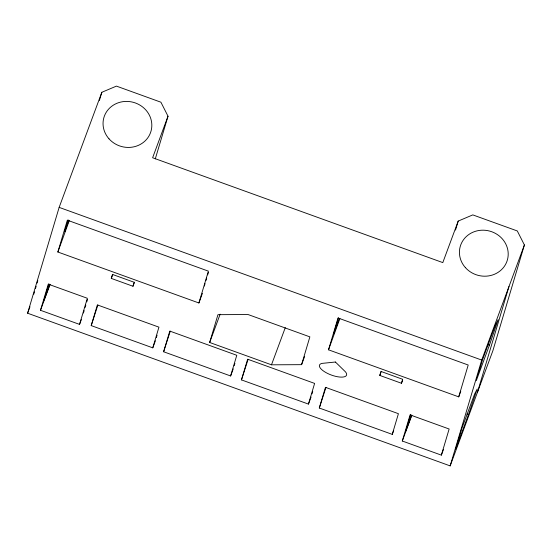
<?xml version="1.0" encoding="UTF-8"?>
<svg xmlns="http://www.w3.org/2000/svg" width="552" height="552" viewBox="0 0 552 552"><rect width="100%" height="100%" fill="white"/><g stroke="black" fill="none" stroke-linecap="round" stroke-linejoin="round"><path stroke-width="0.83" d="M168.015 116.217L152.621 157.748L442.801 262.6L458.208 221.069L472.802 214.894L517.293 230.95L524.4 244.964L492.853 350.789L450.156 465.888L27.6 313.212L59.147 207.379L101.837 92.287L116.431 86.112L160.908 102.203L168.015 116.217L155.298 158.879M33.782 294.195L34.493 291.808M35.438 288.627L36.156 286.24M37.101 283.052L37.812 280.664M99.388 100.492L101.837 92.287M40.489 310.286L48.279 284.163L87.333 298.273L79.55 324.397L40.489 310.286L50.025 284.59M57.856 252.016L67.344 220.186L208.394 271.149L198.906 302.979L57.856 252.016L69.235 220.683M68.165 219.896L64.612 231.833L68.786 220.565M83.456 313.025L84.166 310.638M85.118 307.45L85.829 305.07M86.774 301.882L87.485 299.494M91.211 325.604L97.373 304.918L158.941 327.157L152.773 347.843L91.211 325.604L97.863 305.008M111.29 278.415L112.477 274.434L134.17 282.272L132.984 286.253L111.29 278.415L112.787 274.372M156.34 337.596L157.058 335.209M163.62 351.762L169.788 331.083L236.78 355.288L230.612 375.967L163.62 351.762L170.278 331.172M204.337 286.033L205.047 283.645M205.999 280.464L206.71 278.077M207.655 274.896L208.373 272.509M209.656 342.475L217.943 314.674L248.034 314.523L309.865 336.865L301.578 364.665L271.487 364.817L209.656 342.475L220.144 314.185M234.179 365.721L234.897 363.333M241.459 379.893L247.627 359.207L314.619 383.412L308.451 404.092L241.459 379.893L248.117 359.297M312.018 393.845L312.729 391.458M328.516 349.816L338.01 317.98L468.206 365.024L458.719 396.86L328.516 349.816L339.901 318.476M338.459 317.752L333.477 334.457L339.452 318.366M319.297 408.018L325.466 387.332L398.42 413.689L392.258 434.376L319.297 408.018L325.956 387.421M379.783 375.422L380.97 371.441L402.663 379.286L401.476 383.267L379.783 375.422L381.28 371.386M455.517 230.094L458.208 221.069M402.298 441.013L410.081 414.89L449.142 429.007L441.352 455.131L402.298 441.013L411.827 415.318M410.709 414.524L405.727 431.229L411.723 415.063M450.156 465.888L481.71 360.063L524.4 244.964M477.439 392.341L508.985 286.516M48.914 283.797L43.912 300.495L49.908 284.335M489.451 345.186L498.152 319.698L495.613 324.5L482.482 359.904L476.314 380.59L489.451 345.186L487.899 344.627M468.517 414.511L477.218 389.022L474.685 393.824L461.796 428.573L455.628 449.259L468.517 414.511L466.971 413.952M198.906 302.979L202.405 293.34M458.719 396.86L460.761 391.23M27.6 313.212L29.987 306.767M79.55 324.397L81.337 319.58M132.984 286.253L134.488 282.21M152.773 347.843L155.395 340.777M230.612 375.967L233.234 368.902M271.487 364.817L285.28 327.64M301.578 364.665L304.58 356.578M308.451 404.092L311.073 397.026M401.476 383.267L402.677 380.031M392.258 434.376L393.714 430.45M441.352 455.131L443.442 449.507M59.147 207.379L481.71 360.063M335.416 362.022L321.995 363.395A14.421 5.182 20.4 0 0 331.517 375.105A14.421 5.182 20.4 0 0 345.49 371.882L335.416 362.022M109.02 138.842A24.523 22.873 16.6 0 0 150.496 132.756A24.523 22.873 16.6 0 0 122.806 101.678A24.523 22.873 16.6 0 0 109.02 138.842M465.398 267.61A24.523 22.873 16.6 0 0 506.874 261.531A24.523 22.873 16.6 0 0 479.184 230.453A24.523 22.873 16.6 0 0 465.398 267.61"/></g></svg>
